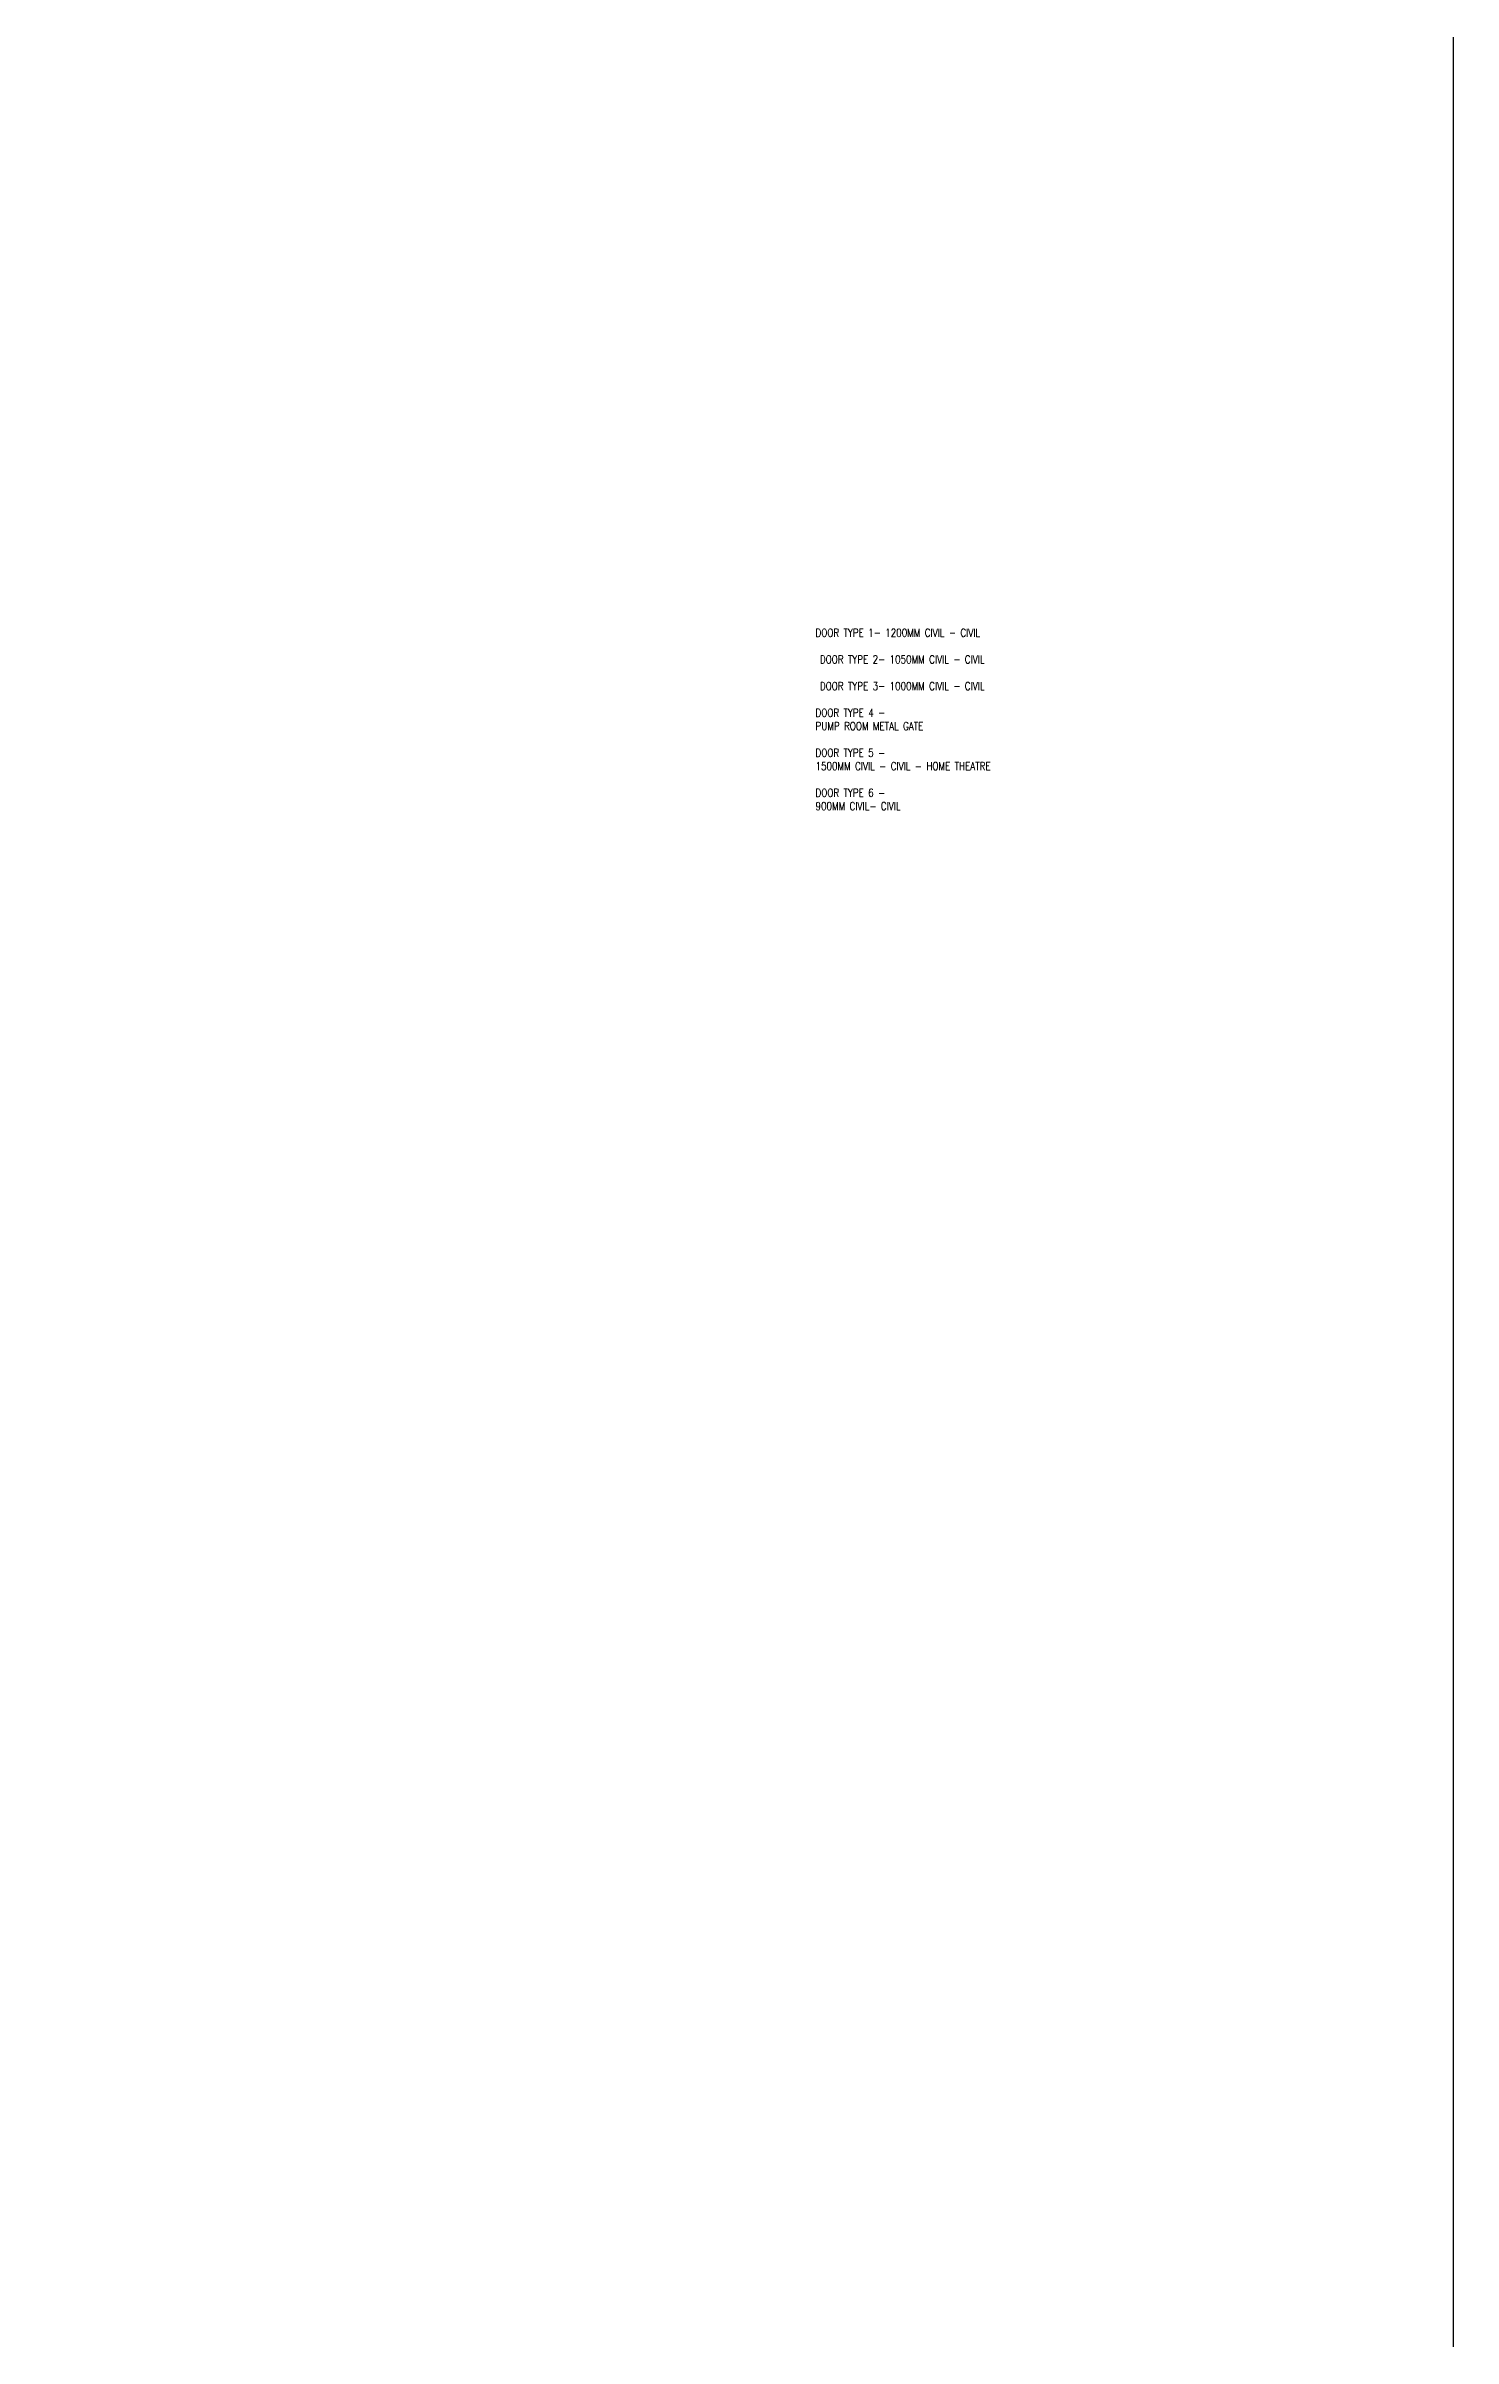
# Model space of a CAD drawing. Header units: metres. Extents: x 42 to 199, y -121 to 268.
# Drawn here: x 136.61 to 154.19, y -80.95 to -52.31 of the extents above; entities that cross this region are included whole.
import ezdxf

# ---------------------------------------------------------------- set-up
doc = ezdxf.new("R2010")
doc.units = ezdxf.units.M
doc.header["$LTSCALE"] = 0.3
doc.layers.add('A-Cols', color=8, linetype='Continuous')
doc.layers.add('A-TEXT ARCHITECURAL', color=8, linetype='Continuous')
doc.layers.add('DA HOUSE ARCH LAYOUT', color=8, linetype='Continuous', lineweight=9)
doc.styles.add('ROMANS', font='romans.shx', dxfattribs={"width": 0.8, "height": 0.5})

# ---------------------------------------------------------------- blocks, each defined once
blk = doc.blocks.new('DA HOUSE ARCH LAYOUT')
at = {"layer": 'A-Cols', "color": 8, "ltscale": 0.25}
blk.add_lwpolyline([(-55.3888, 234.5283), (57.0431, 234.5283), (57.0431, -60.3188), (-55.3888, -60.3188)], close=True, dxfattribs=at)
at = {"layer": 'A-TEXT ARCHITECURAL', "color": 8, "insert": (49.0771, 1.0355), "char_height": 0.1, "width": 2.437609, "attachment_point": 1, "style": 'ROMANS', "bg_fill": 2}
blk.add_mtext('DOOR TYPE 1- 1200MM CIVIL - CIVIL\\P\\P {\\Fromans.shx|c1;DOOR TYPE 2- 1050MM CIVIL - CIVIL\\P\\P DOOR TYPE 3- 1000MM CIVIL - CIVIL\\P\\PDOOR TYPE 4 - \\PPUMP ROOM METAL GATE \\P\\PDOOR TYPE 5 - \\P1500MM CIVIL - CIVIL - HOME THEATRE\\P\\PDOOR TYPE 6 - \\P900MM CIVIL- CIVIL}', dxfattribs=at)

msp = doc.modelspace()

# ---------------------------------------------------------------- block references
at = {"layer": 'DA HOUSE ARCH LAYOUT'}
msp.add_blockref('DA HOUSE ARCH LAYOUT', (97.1462, -60.628), dxfattribs=at)

doc.saveas('drawing.dxf')
